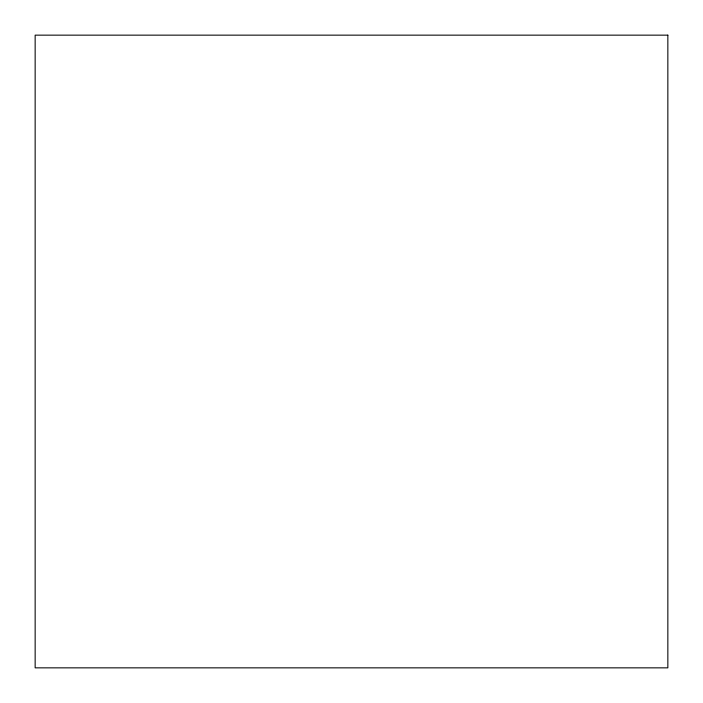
<?xml version="1.0" encoding="UTF-8"?>
<svg xmlns="http://www.w3.org/2000/svg" width="703" height="703" viewBox="0 0 703 703"><rect width="100%" height="100%" fill="white"/><g stroke="black" fill="none" stroke-linecap="round" stroke-linejoin="round"><path stroke-width="1.05" d="M667.85 35.15L35.15 35.15L35.15 667.85L667.85 667.85L667.85 35.15"/></g></svg>
